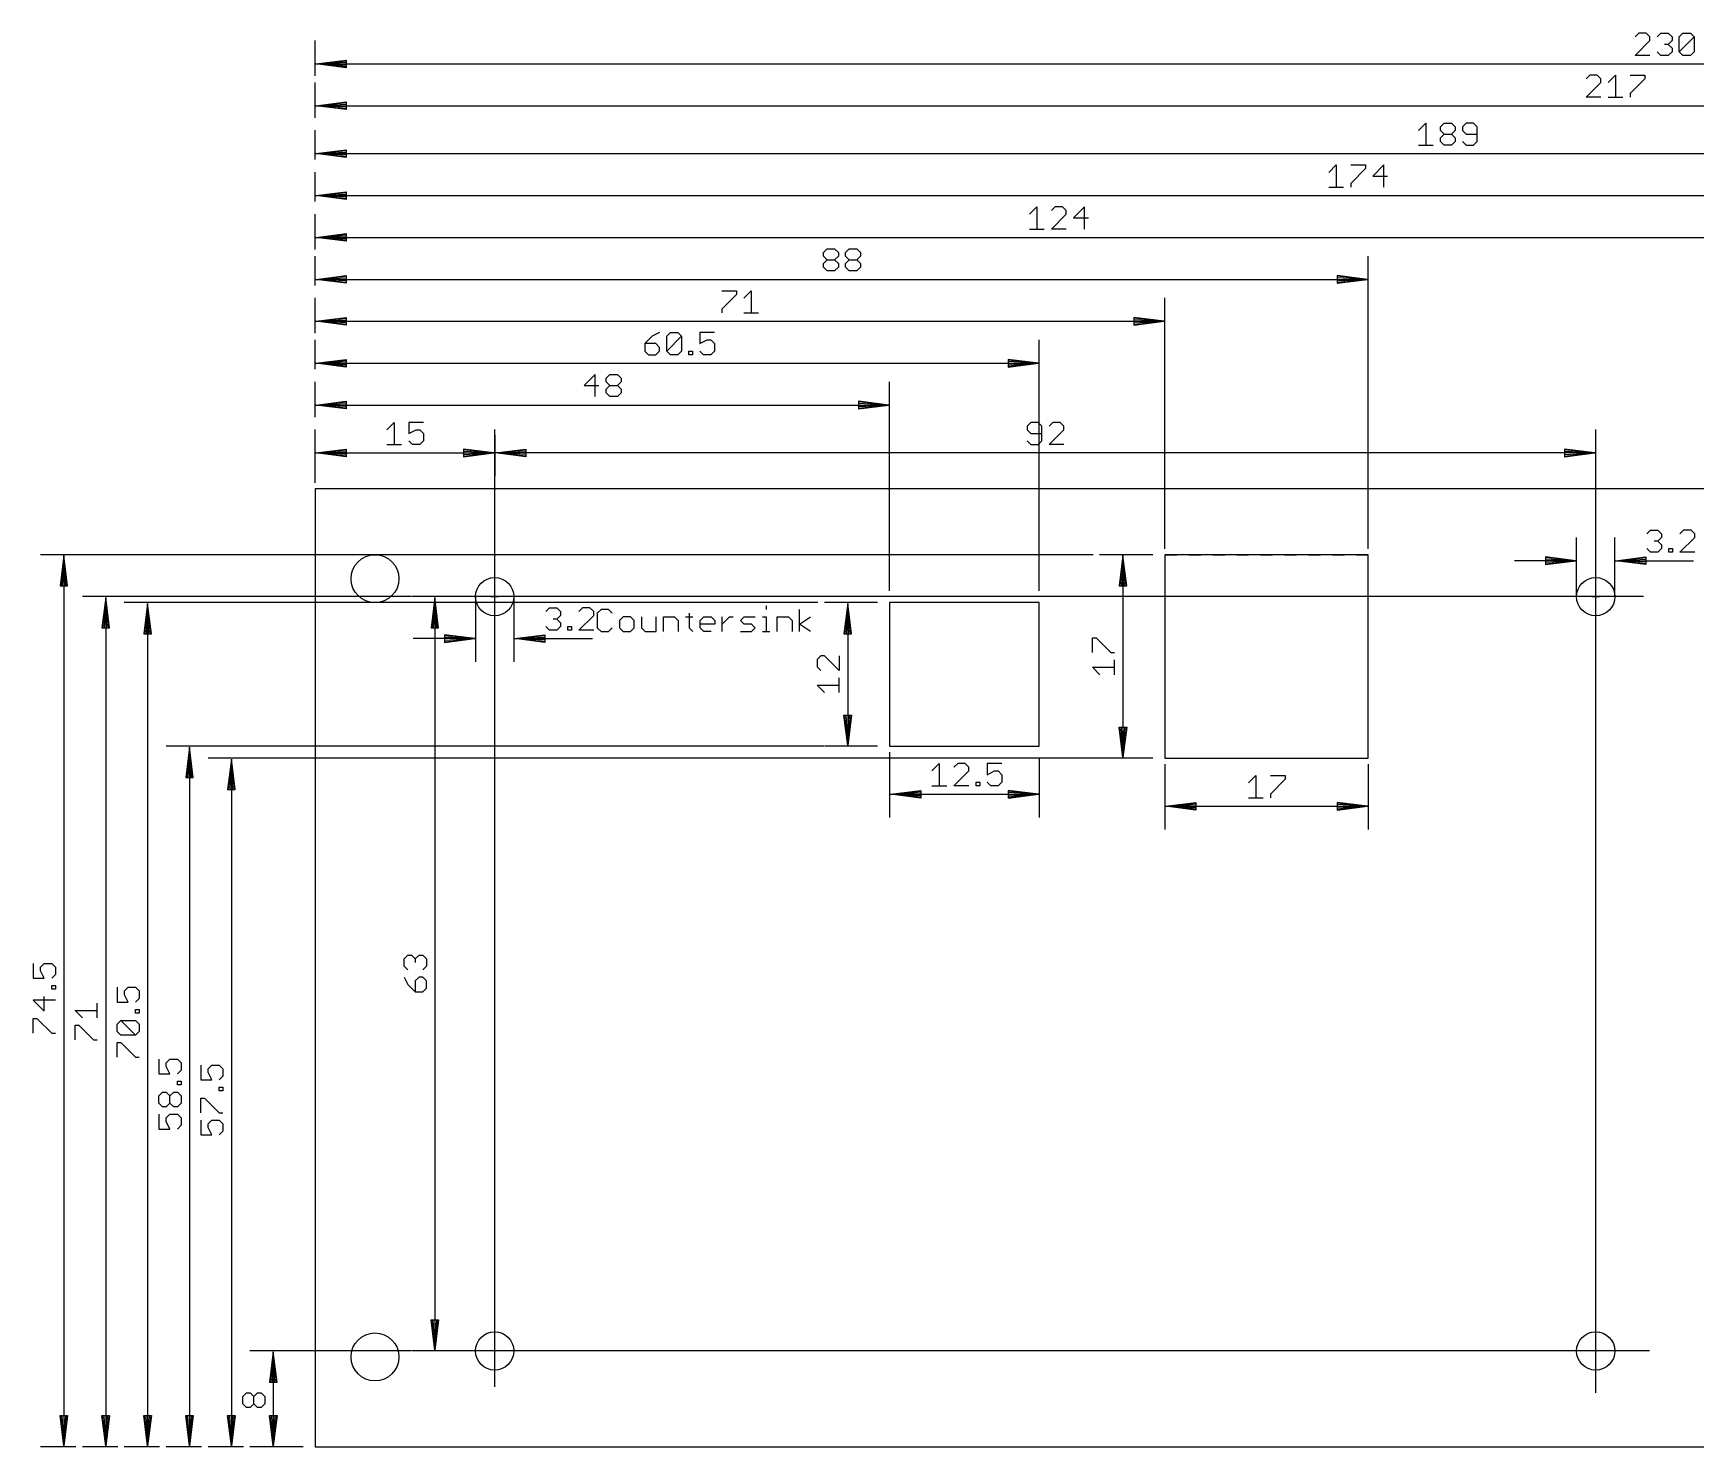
# Model space of a CAD drawing. Extents: x -14 to 262, y -13 to 280.
# Drawn here: x -13.6 to 125.4, y 162 to 280.1 of the extents above; entities that cross this region are included whole.
import ezdxf

# ---------------------------------------------------------------- set-up
doc = ezdxf.new("R2010")
doc.units = 0
for name, color, linetype in [('119', 22, 'CONTINUOUS'), ('20', 7, 'CONTINUOUS'), ('46', 140, 'CONTINUOUS'), ('47', 2, 'CONTINUOUS')]:
    doc.layers.add(name, color=color, linetype=linetype)

msp = doc.modelspace()

# ---------------------------------------------------------------- linework, layer by layer
at = {"layer": '119'}
for centre in [(25, 233), (117, 233), (25, 170), (117, 170)]:
    msp.add_circle(centre, 1.6, dxfattribs=at)
at = {"layer": '20'}
for p, q in [((240, 242), (10, 242)), ((10, 242), (10, 162)), ((10, 162), (240, 162))]:
    msp.add_line(p, q, dxfattribs=at)
for centre in [(15, 234.5), (15, 169.5)]:
    msp.add_circle(centre, 2, dxfattribs=at)
at = {"layer": '46'}
for p, q in [((98, 236.5), (81, 236.5)), ((81, 236.5), (81, 219.5)), ((81, 236.5), (82, 236.5)), ((83, 236.5), (84, 236.5)), ((85, 236.5), (86, 236.5)), ((87, 236.5), (88, 236.5)), ((89, 236.5), (90, 236.5)), ((91, 236.5), (92, 236.5)), ((93, 236.5), (94, 236.5)), ((95, 236.5), (96, 236.5)), ((97, 236.5), (98, 236.5)), ((98, 219.5), (98, 236.5)), ((70.5, 232.5), (58, 232.5)), ((58, 232.5), (58, 220.5)), ((70.5, 220.5), (70.5, 232.5)), ((58, 220.5), (70.5, 220.5)), ((81, 219.5), (98, 219.5))]:
    msp.add_line(p, q, dxfattribs=at)
at = {"layer": '47'}
for p, q in [((10, 276.5), (10, 279.45)), ((120.6091, 280.0554), (120.3009, 279.7472)), ((120.3009, 278.2062), (121.5336, 279.439)), ((121.2254, 280.0554), (120.6091, 280.0554)), ((121.5336, 279.7472), (121.2254, 280.0554)), ((121.5336, 279.439), (121.5336, 279.7472)), ((122.1424, 279.7472), (122.4506, 280.0554)), ((122.4506, 280.0554), (123.067, 280.0554)), ((123.067, 280.0554), (123.3752, 279.7472)), ((123.3752, 279.439), (123.067, 279.1308)), ((123.3752, 279.7472), (123.3752, 279.439)), ((123.984, 279.7472), (124.2922, 280.0554)), ((123.984, 278.5144), (123.984, 279.7472)), ((123.984, 278.5144), (125.2168, 279.7472)), ((124.2922, 280.0554), (124.9086, 280.0554)), ((124.9086, 280.0554), (125.2168, 279.7472)), ((125.2168, 279.7472), (125.2168, 278.5144)), ((121.5336, 278.2062), (120.3009, 278.2062)), ((122.4506, 278.2062), (122.1424, 278.5144)), ((123.067, 278.2062), (122.4506, 278.2062)), ((123.067, 279.1308), (122.7588, 279.1308)), ((123.067, 279.1308), (123.3752, 278.8226)), ((123.3752, 278.5144), (123.067, 278.2062)), ((123.3752, 278.8226), (123.3752, 278.5144)), ((124.2922, 278.2062), (123.984, 278.5144)), ((124.9086, 278.2062), (124.2922, 278.2062)), ((125.2168, 278.5144), (124.9086, 278.2062)), ((10.065, 277.5), (12.6, 277.8192)), ((10.065, 277.5), (12.6, 277.76)), ((10.065, 277.5), (12.6, 277.63)), ((10.065, 277.5), (239.935, 277.5)), ((12.6, 277.1808), (10.065, 277.5)), ((12.6, 277.37), (10.065, 277.5)), ((12.6, 277.24), (10.065, 277.5)), ((12.6, 277.8192), (12.6, 277.1808)), ((116.4967, 276.5554), (116.1885, 276.2472)), ((117.1131, 276.5554), (116.4967, 276.5554)), ((117.4213, 276.2472), (117.1131, 276.5554)), ((118.0301, 275.939), (118.6465, 276.5554)), ((118.6465, 276.5554), (118.6465, 274.7062)), ((119.8717, 276.5554), (121.1045, 276.5554)), ((121.1045, 276.5554), (121.1045, 276.2472)), ((10, 273), (10, 275.95)), ((116.1885, 274.7062), (117.4213, 275.939)), ((117.4213, 275.939), (117.4213, 276.2472)), ((121.1045, 276.2472), (119.8717, 275.0144)), ((10.065, 274), (12.6, 274.3192)), ((10.065, 274), (12.6, 274.26)), ((10.065, 274), (12.6, 274.13)), ((10.065, 274), (226.935, 274)), ((12.6, 273.6808), (10.065, 274)), ((12.6, 273.87), (10.065, 274)), ((12.6, 273.74), (10.065, 274)), ((12.6, 274.3192), (12.6, 273.6808)), ((117.4213, 274.7062), (116.1885, 274.7062)), ((118.0301, 274.7062), (119.2629, 274.7062)), ((119.8717, 275.0144), (119.8717, 274.7062)), ((102.1885, 271.939), (102.8049, 272.5554)), ((102.8049, 272.5554), (102.8049, 270.7062)), ((104.0301, 272.2472), (104.3383, 272.5554)), ((104.3383, 272.5554), (104.9547, 272.5554)), ((104.9547, 272.5554), (105.2629, 272.2472)), ((106.1799, 272.5554), (105.8717, 272.2472)), ((106.7963, 272.5554), (106.1799, 272.5554)), ((107.1045, 272.2472), (106.7963, 272.5554)), ((10, 269.5), (10, 271.95)), ((104.0301, 271.939), (104.0301, 272.2472)), ((104.3383, 271.6308), (104.0301, 271.939)), ((104.0301, 271.3226), (104.3383, 271.6308)), ((104.0301, 271.0144), (104.0301, 271.3226)), ((104.3383, 270.7062), (104.0301, 271.0144)), ((104.3383, 271.6308), (104.9547, 271.6308)), ((105.2629, 271.939), (104.9547, 271.6308)), ((104.9547, 271.6308), (105.2629, 271.3226)), ((105.2629, 271.0144), (104.9547, 270.7062)), ((105.2629, 272.2472), (105.2629, 271.939)), ((105.2629, 271.3226), (105.2629, 271.0144)), ((105.8717, 272.2472), (105.8717, 271.939)), ((105.8717, 271.939), (106.1799, 271.6308)), ((105.8717, 271.0144), (106.1799, 270.7062)), ((106.1799, 271.6308), (107.1045, 271.6308)), ((106.7963, 270.7062), (107.1045, 271.0144)), ((107.1045, 271.0144), (107.1045, 272.2472)), ((10.065, 270), (12.6, 270.3192)), ((10.065, 270), (12.6, 270.26)), ((10.065, 270), (12.6, 270.13)), ((10.065, 270), (198.935, 270)), ((12.6, 269.6808), (10.065, 270)), ((12.6, 269.87), (10.065, 270)), ((12.6, 269.74), (10.065, 270)), ((12.6, 270.3192), (12.6, 269.6808)), ((102.1885, 270.7062), (103.4213, 270.7062)), ((104.9547, 270.7062), (104.3383, 270.7062)), ((106.1799, 270.7062), (106.7963, 270.7062)), ((10, 266), (10, 268.45)), ((94.6885, 268.439), (95.3049, 269.0554)), ((95.3049, 269.0554), (95.3049, 267.2062)), ((96.5301, 269.0554), (97.7629, 269.0554)), ((97.7629, 268.7472), (96.5301, 267.5144)), ((97.7629, 269.0554), (97.7629, 268.7472)), ((99.2963, 269.0554), (98.3717, 268.1308)), ((98.3717, 268.1308), (99.6045, 268.1308)), ((99.2963, 267.2062), (99.2963, 269.0554)), ((10.065, 266.5), (12.6, 266.8192)), ((10.065, 266.5), (12.6, 266.76)), ((12.6, 266.8192), (12.6, 266.1808)), ((94.6885, 267.2062), (95.9213, 267.2062)), ((96.5301, 267.5144), (96.5301, 267.2062)), ((10.065, 266.5), (12.6, 266.63)), ((10.065, 266.5), (183.935, 266.5)), ((12.6, 266.1808), (10.065, 266.5)), ((12.6, 266.37), (10.065, 266.5)), ((12.6, 266.24), (10.065, 266.5)), ((69.6885, 264.939), (70.3049, 265.5554)), ((70.3049, 265.5554), (70.3049, 263.7062)), ((71.8383, 265.5554), (71.5301, 265.2472)), ((72.4547, 265.5554), (71.8383, 265.5554)), ((72.7629, 265.2472), (72.4547, 265.5554)), ((74.2963, 265.5554), (73.3717, 264.6308)), ((74.2963, 263.7062), (74.2963, 265.5554)), ((10, 262), (10, 264.95)), ((71.5301, 263.7062), (72.7629, 264.939)), ((72.7629, 264.939), (72.7629, 265.2472)), ((73.3717, 264.6308), (74.6045, 264.6308)), ((10.065, 263), (12.6, 263.3192)), ((10.065, 263), (12.6, 263.26)), ((10.065, 263), (12.6, 263.13)), ((10.065, 263), (133.935, 263)), ((12.6, 262.6808), (10.065, 263)), ((12.6, 262.87), (10.065, 263)), ((12.6, 262.74), (10.065, 263)), ((12.6, 263.3192), (12.6, 262.6808)), ((69.6885, 263.7062), (70.9213, 263.7062)), ((72.7629, 263.7062), (71.5301, 263.7062)), ((10, 259), (10, 261.45)), ((52.4829, 261.7472), (52.7911, 262.0554)), ((52.4829, 261.439), (52.4829, 261.7472)), ((52.7911, 261.1308), (52.4829, 261.439)), ((52.7911, 262.0554), (53.4075, 262.0554)), ((53.4075, 262.0554), (53.7157, 261.7472)), ((53.7157, 261.439), (53.4075, 261.1308)), ((53.7157, 261.7472), (53.7157, 261.439)), ((54.3245, 261.7472), (54.6327, 262.0554)), ((54.3245, 261.439), (54.3245, 261.7472)), ((54.6327, 261.1308), (54.3245, 261.439)), ((54.6327, 262.0554), (55.2491, 262.0554)), ((55.2491, 262.0554), (55.5573, 261.7472)), ((55.5573, 261.439), (55.2491, 261.1308)), ((55.5573, 261.7472), (55.5573, 261.439)), ((98, 237), (98, 261.45)), ((10.065, 259.5), (12.6, 259.8192)), ((12.6, 259.8192), (12.6, 259.1808)), ((52.4829, 260.8226), (52.7911, 261.1308)), ((52.4829, 260.5144), (52.4829, 260.8226)), ((52.7911, 260.2062), (52.4829, 260.5144)), ((52.7911, 261.1308), (53.4075, 261.1308)), ((53.4075, 260.2062), (52.7911, 260.2062)), ((53.4075, 261.1308), (53.7157, 260.8226)), ((53.7157, 260.5144), (53.4075, 260.2062)), ((53.7157, 260.8226), (53.7157, 260.5144)), ((54.3245, 260.8226), (54.6327, 261.1308)), ((54.3245, 260.5144), (54.3245, 260.8226)), ((54.6327, 260.2062), (54.3245, 260.5144)), ((54.6327, 261.1308), (55.2491, 261.1308)), ((55.2491, 260.2062), (54.6327, 260.2062)), ((55.2491, 261.1308), (55.5573, 260.8226)), ((55.5573, 260.5144), (55.2491, 260.2062)), ((55.5573, 260.8226), (55.5573, 260.5144)), ((97.935, 259.5), (95.4, 259.8192)), ((95.4, 259.8192), (95.4, 259.1808)), ((10.065, 259.5), (12.6, 259.76)), ((10.065, 259.5), (12.6, 259.63)), ((10.065, 259.5), (97.935, 259.5)), ((12.6, 259.1808), (10.065, 259.5)), ((12.6, 259.37), (10.065, 259.5)), ((12.6, 259.24), (10.065, 259.5)), ((43.9829, 258.5554), (45.2157, 258.5554)), ((45.2157, 258.5554), (45.2157, 258.2472)), ((45.8245, 257.939), (46.4409, 258.5554)), ((46.4409, 258.5554), (46.4409, 256.7062)), ((97.935, 259.5), (95.4, 259.76)), ((97.935, 259.5), (95.4, 259.63)), ((95.4, 259.1808), (97.935, 259.5)), ((95.4, 259.37), (97.935, 259.5)), ((95.4, 259.24), (97.935, 259.5)), ((10, 255), (10, 257.95)), ((45.2157, 258.2472), (43.9829, 257.0144)), ((43.9829, 257.0144), (43.9829, 256.7062)), ((81, 237), (81, 257.95)), ((10.065, 256), (12.6, 256.3192)), ((10.065, 256), (12.6, 256.26)), ((10.065, 256), (12.6, 256.13)), ((10.065, 256), (80.935, 256)), ((12.6, 255.6808), (10.065, 256)), ((12.6, 255.87), (10.065, 256)), ((12.6, 255.74), (10.065, 256)), ((12.6, 256.3192), (12.6, 255.6808)), ((45.8245, 256.7062), (47.0573, 256.7062)), ((80.935, 256), (78.4, 256.3192)), ((78.4, 256.3192), (78.4, 255.6808)), ((80.935, 256), (78.4, 256.26)), ((80.935, 256), (78.4, 256.13)), ((78.4, 255.6808), (80.935, 256)), ((78.4, 255.87), (80.935, 256)), ((78.4, 255.74), (80.935, 256)), ((10, 252), (10, 254.45)), ((38.1533, 254.7472), (37.5369, 254.1308)), ((38.7696, 255.0554), (38.1533, 254.7472)), ((39.3784, 254.7472), (39.6866, 255.0554)), ((39.3784, 253.5144), (39.3784, 254.7472)), ((39.3784, 253.5144), (40.6112, 254.7472)), ((39.6866, 255.0554), (40.303, 255.0554)), ((40.303, 255.0554), (40.6112, 254.7472)), ((40.6112, 254.7472), (40.6112, 253.5144)), ((43.3736, 255.0554), (42.1408, 255.0554)), ((42.1408, 255.0554), (42.1408, 254.1308)), ((42.1408, 254.1308), (42.7572, 254.439)), ((42.7572, 254.439), (43.0654, 254.439)), ((43.0654, 254.439), (43.3736, 254.1308)), ((70.5, 233.5), (70.5, 254.45)), ((37.5369, 254.1308), (37.5369, 253.5144)), ((38.4615, 254.1308), (37.5369, 254.1308)), ((37.5369, 253.5144), (37.8451, 253.2062)), ((37.8451, 253.2062), (38.4615, 253.2062)), ((38.7696, 253.8226), (38.4615, 254.1308)), ((38.4615, 253.2062), (38.7696, 253.5144)), ((38.7696, 253.5144), (38.7696, 253.8226)), ((39.6866, 253.2062), (39.3784, 253.5144)), ((40.303, 253.2062), (39.6866, 253.2062)), ((40.6112, 253.5144), (40.303, 253.2062)), ((41.22, 253.2062), (41.22, 253.5144)), ((41.22, 253.5144), (41.5282, 253.5144)), ((41.5282, 253.2062), (41.22, 253.2062)), ((41.5282, 253.5144), (41.5282, 253.2062)), ((42.449, 253.2062), (42.1408, 253.5144)), ((43.0654, 253.2062), (42.449, 253.2062)), ((43.3736, 253.5144), (43.0654, 253.2062)), ((43.3736, 254.1308), (43.3736, 253.5144)), ((10.065, 252.5), (12.6, 252.8192)), ((10.065, 252.5), (12.6, 252.76)), ((10.065, 252.5), (12.6, 252.63)), ((10.065, 252.5), (70.435, 252.5)), ((12.6, 252.1808), (10.065, 252.5)), ((12.6, 252.37), (10.065, 252.5)), ((12.6, 252.24), (10.065, 252.5)), ((12.6, 252.8192), (12.6, 252.1808)), ((33.4075, 251.5554), (32.4829, 250.6308)), ((33.4075, 249.7062), (33.4075, 251.5554)), ((34.3245, 251.2472), (34.6327, 251.5554)), ((34.6327, 251.5554), (35.2491, 251.5554)), ((35.2491, 251.5554), (35.5573, 251.2472)), ((70.435, 252.5), (67.9, 252.8192)), ((67.9, 252.8192), (67.9, 252.1808)), ((70.435, 252.5), (67.9, 252.76)), ((70.435, 252.5), (67.9, 252.63)), ((67.9, 252.1808), (70.435, 252.5)), ((67.9, 252.37), (70.435, 252.5)), ((67.9, 252.24), (70.435, 252.5)), ((10, 248), (10, 250.95)), ((32.4829, 250.6308), (33.7157, 250.6308)), ((34.3245, 250.939), (34.3245, 251.2472)), ((34.6327, 250.6308), (34.3245, 250.939)), ((34.3245, 250.3226), (34.6327, 250.6308)), ((34.3245, 250.0144), (34.3245, 250.3226)), ((34.6327, 250.6308), (35.2491, 250.6308)), ((35.5573, 250.939), (35.2491, 250.6308)), ((35.2491, 250.6308), (35.5573, 250.3226)), ((35.5573, 251.2472), (35.5573, 250.939)), ((35.5573, 250.3226), (35.5573, 250.0144)), ((58, 233.5), (58, 250.95)), ((10.065, 249), (12.6, 249.3192)), ((10.065, 249), (12.6, 249.26)), ((10.065, 249), (12.6, 249.13)), ((10.065, 249), (57.935, 249)), ((12.6, 248.6808), (10.065, 249)), ((12.6, 248.87), (10.065, 249)), ((12.6, 248.74), (10.065, 249)), ((12.6, 249.3192), (12.6, 248.6808)), ((34.6327, 249.7062), (34.3245, 250.0144)), ((35.2491, 249.7062), (34.6327, 249.7062)), ((35.5573, 250.0144), (35.2491, 249.7062)), ((57.935, 249), (55.4, 249.3192)), ((55.4, 249.3192), (55.4, 248.6808)), ((57.935, 249), (55.4, 249.26)), ((57.935, 249), (55.4, 249.13)), ((55.4, 248.6808), (57.935, 249)), ((55.4, 248.87), (57.935, 249)), ((55.4, 248.74), (57.935, 249)), ((15.9829, 246.939), (16.5993, 247.5554)), ((16.5993, 247.5554), (16.5993, 245.7062)), ((19.0573, 247.5554), (17.8245, 247.5554)), ((17.8245, 247.5554), (17.8245, 246.6308)), ((69.7911, 247.5554), (69.4829, 247.2472)), ((70.4075, 247.5554), (69.7911, 247.5554)), ((70.7157, 247.2472), (70.4075, 247.5554)), ((71.6327, 247.5554), (71.3245, 247.2472)), ((72.2491, 247.5554), (71.6327, 247.5554)), ((72.5573, 247.2472), (72.2491, 247.5554)), ((10, 242.5), (10, 246.95)), ((17.8245, 246.6308), (18.4409, 246.939)), ((18.1327, 245.7062), (17.8245, 246.0144)), ((18.4409, 246.939), (18.7491, 246.939)), ((18.7491, 246.939), (19.0573, 246.6308)), ((19.0573, 246.0144), (18.7491, 245.7062)), ((19.0573, 246.6308), (19.0573, 246.0144)), ((25, 167), (25, 246.95)), ((25, 246.5), (25, 243.05)), ((69.4829, 247.2472), (69.4829, 246.939)), ((69.4829, 246.939), (69.7911, 246.6308)), ((69.4829, 246.0144), (69.7911, 245.7062)), ((69.7911, 246.6308), (70.7157, 246.6308)), ((70.4075, 245.7062), (70.7157, 246.0144)), ((70.7157, 246.0144), (70.7157, 247.2472)), ((71.3245, 245.7062), (72.5573, 246.939)), ((72.5573, 246.939), (72.5573, 247.2472)), ((117, 166.5), (117, 246.95)), ((10.065, 245), (12.6, 245.3192)), ((10.065, 245), (12.6, 245.26)), ((10.065, 245), (12.6, 245.13)), ((10.065, 245), (24.935, 245)), ((12.6, 244.6808), (10.065, 245)), ((12.6, 244.87), (10.065, 245)), ((12.6, 244.74), (10.065, 245)), ((12.6, 245.3192), (12.6, 244.6808)), ((15.9829, 245.7062), (17.2157, 245.7062)), ((18.7491, 245.7062), (18.1327, 245.7062)), ((24.935, 245), (22.4, 245.3192)), ((22.4, 245.3192), (22.4, 244.6808)), ((24.935, 245), (22.4, 245.26)), ((24.935, 245), (22.4, 245.13)), ((22.4, 244.6808), (24.935, 245)), ((22.4, 244.87), (24.935, 245)), ((22.4, 244.74), (24.935, 245)), ((25.065, 245), (27.6, 245.3192)), ((25.065, 245), (27.6, 245.26)), ((25.065, 245), (27.6, 245.13)), ((116.935, 245), (25.065, 245)), ((27.6, 244.6808), (25.065, 245)), ((27.6, 244.87), (25.065, 245)), ((27.6, 244.74), (25.065, 245)), ((27.6, 245.3192), (27.6, 244.6808)), ((69.7911, 245.7062), (70.4075, 245.7062)), ((72.5573, 245.7062), (71.3245, 245.7062)), ((116.935, 245), (114.4, 245.3192)), ((114.4, 245.3192), (114.4, 244.6808)), ((116.935, 245), (114.4, 245.26)), ((116.935, 245), (114.4, 245.13)), ((114.4, 244.6808), (116.935, 245)), ((114.4, 244.87), (116.935, 245)), ((114.4, 244.74), (116.935, 245)), ((115.4, 233), (115.4, 237.95)), ((118.6, 233), (118.6, 237.95)), ((121.2762, 238.2472), (121.5844, 238.5554)), ((121.5844, 238.5554), (122.2008, 238.5554)), ((122.2008, 237.6308), (121.8926, 237.6308)), ((122.2008, 238.5554), (122.509, 238.2472)), ((122.509, 237.939), (122.2008, 237.6308)), ((122.2008, 237.6308), (122.509, 237.3226)), ((122.509, 238.2472), (122.509, 237.939)), ((124.3468, 238.5554), (124.0386, 238.2472)), ((124.0386, 236.7062), (125.2713, 237.939)), ((124.9631, 238.5554), (124.3468, 238.5554)), ((125.2713, 238.2472), (124.9631, 238.5554)), ((125.2713, 237.939), (125.2713, 238.2472)), ((75, 236.5), (-12.95, 236.5)), ((-11, 236.435), (-11.3192, 233.9)), ((-11, 236.435), (-11.26, 233.9)), ((-11, 236.435), (-11.13, 233.9)), ((-11, 236.435), (-11, 162.065)), ((-10.6808, 233.9), (-11, 236.435)), ((-10.87, 233.9), (-11, 236.435)), ((-10.74, 233.9), (-11, 236.435)), ((80, 236.5), (75.55, 236.5)), ((77.5, 236.435), (77.1808, 233.9)), ((77.5, 236.435), (77.24, 233.9)), ((77.5, 236.435), (77.37, 233.9)), ((77.5, 236.435), (77.5, 219.565)), ((77.8192, 233.9), (77.5, 236.435)), ((77.63, 233.9), (77.5, 236.435)), ((77.76, 233.9), (77.5, 236.435)), ((115.335, 236), (112.8, 236.3192)), ((112.8, 236.3192), (112.8, 235.6808)), ((115.335, 236), (112.8, 236.26)), ((118.665, 236), (121.2, 236.3192)), ((118.665, 236), (121.2, 236.26)), ((121.2, 236.3192), (121.2, 235.6808)), ((121.5844, 236.7062), (121.2762, 237.0144)), ((122.2008, 236.7062), (121.5844, 236.7062)), ((122.509, 237.0144), (122.2008, 236.7062)), ((122.509, 237.3226), (122.509, 237.0144)), ((123.1178, 236.7062), (123.1178, 237.0144)), ((123.1178, 237.0144), (123.426, 237.0144)), ((123.426, 236.7062), (123.1178, 236.7062)), ((123.426, 237.0144), (123.426, 236.7062)), ((125.2713, 236.7062), (124.0386, 236.7062)), ((115.335, 236), (110.2, 236)), ((115.335, 236), (112.8, 236.13)), ((112.8, 235.6808), (115.335, 236)), ((112.8, 235.87), (115.335, 236)), ((112.8, 235.74), (115.335, 236)), ((118.665, 236), (121.2, 236.13)), ((118.665, 236), (125.1809, 236)), ((121.2, 235.6808), (118.665, 236)), ((121.2, 235.87), (118.665, 236)), ((121.2, 235.74), (118.665, 236)), ((-11.3192, 233.9), (-10.6808, 233.9)), ((77.1808, 233.9), (77.8192, 233.9)), ((18, 233), (-9.45, 233)), ((-7.5, 232.935), (-7.8192, 230.4)), ((-7.5, 232.935), (-7.76, 230.4)), ((-7.5, 232.935), (-7.63, 230.4)), ((-7.5, 232.935), (-7.5, 162.065)), ((-7.1808, 230.4), (-7.5, 232.935)), ((-7.37, 230.4), (-7.5, 232.935)), ((-7.24, 230.4), (-7.5, 232.935)), ((52, 232.5), (-5.95, 232.5)), ((-4, 232.435), (-4.3192, 229.9)), ((-4, 232.435), (-4.26, 229.9)), ((-4, 232.435), (-4.13, 229.9)), ((-4, 232.435), (-4, 162.065)), ((-3.6808, 229.9), (-4, 232.435)), ((-3.87, 229.9), (-4, 232.435)), ((-3.74, 229.9), (-4, 232.435)), ((121, 233), (18.05, 233)), ((20, 232.935), (19.6808, 230.4)), ((20, 232.935), (19.74, 230.4)), ((20, 232.935), (19.87, 230.4)), ((20, 232.935), (20, 170.065)), ((20.3192, 230.4), (20, 232.935)), ((20.13, 230.4), (20, 232.935)), ((20.26, 230.4), (20, 232.935)), ((23.4, 233), (23.4, 227.55)), ((24.6808, 233), (25.3192, 233)), ((25, 232.6808), (25, 233.3192)), ((26.6, 233), (26.6, 227.55)), ((29.2762, 231.7472), (29.5844, 232.0554)), ((29.5844, 232.0554), (30.2008, 232.0554)), ((30.2008, 232.0554), (30.509, 231.7472)), ((32.3468, 232.0554), (32.0386, 231.7472)), ((32.9631, 232.0554), (32.3468, 232.0554)), ((33.2713, 231.7472), (32.9631, 232.0554)), ((47.6962, 232.2336), (47.6962, 231.9254)), ((57, 232.5), (52.55, 232.5)), ((54.5, 232.435), (54.1808, 229.9)), ((54.5, 232.435), (54.24, 229.9)), ((54.5, 232.435), (54.37, 229.9)), ((54.5, 232.435), (54.5, 220.565)), ((54.8192, 229.9), (54.5, 232.435)), ((54.63, 229.9), (54.5, 232.435)), ((54.76, 229.9), (54.5, 232.435)), ((116.6808, 233), (117.3192, 233)), ((117, 232.6808), (117, 233.3192)), ((30.2008, 231.1308), (29.8926, 231.1308)), ((30.509, 231.439), (30.2008, 231.1308)), ((30.2008, 231.1308), (30.509, 230.8226)), ((30.509, 231.7472), (30.509, 231.439)), ((30.509, 230.8226), (30.509, 230.5144)), ((32.0386, 230.2062), (33.2713, 231.439)), ((33.2713, 231.439), (33.2713, 231.7472)), ((33.8844, 231.9254), (33.5762, 231.6172)), ((33.5762, 231.6172), (33.5762, 230.3844)), ((34.5008, 231.9254), (33.8844, 231.9254)), ((34.809, 231.6172), (34.5008, 231.9254)), ((35.726, 231.309), (35.4178, 231.0008)), ((35.4178, 231.0008), (35.4178, 230.3844)), ((36.3424, 231.309), (35.726, 231.309)), ((36.6506, 231.0008), (36.3424, 231.309)), ((36.6506, 230.3844), (36.6506, 231.0008)), ((37.2593, 231.309), (37.2593, 230.3844)), ((38.4921, 230.0762), (38.4921, 231.309)), ((39.1009, 230.0762), (39.1009, 231.309)), ((39.1009, 231.309), (40.0255, 231.309)), ((40.0255, 231.309), (40.3337, 231.0008)), ((40.3337, 231.0008), (40.3337, 230.0762)), ((40.9425, 231.309), (41.5589, 231.309)), ((41.2507, 231.6172), (41.2507, 230.3844)), ((42.1702, 231.0008), (42.4784, 231.309)), ((42.1702, 230.3844), (42.1702, 231.0008)), ((43.403, 230.6926), (42.1702, 230.6926)), ((42.4784, 231.309), (43.0948, 231.309)), ((43.0948, 231.309), (43.403, 231.0008)), ((43.403, 231.0008), (43.403, 230.6926)), ((44.0118, 230.0762), (44.0118, 231.309)), ((44.0118, 230.6926), (44.6282, 231.309)), ((44.6282, 231.309), (44.9364, 231.309)), ((45.5464, 231.0008), (45.8546, 231.309)), ((45.8546, 230.6926), (45.5464, 231.0008)), ((45.8546, 231.309), (46.7792, 231.309)), ((46.471, 230.6926), (45.8546, 230.6926)), ((46.7792, 230.3844), (46.471, 230.6926)), ((47.388, 231.309), (47.6962, 231.309)), ((47.6962, 231.309), (47.6962, 230.0762)), ((48.6157, 230.0762), (48.6157, 231.309)), ((48.6157, 231.309), (49.5403, 231.309)), ((49.5403, 231.309), (49.8485, 231.0008)), ((49.8485, 231.0008), (49.8485, 230.0762)), ((50.4573, 230.0762), (50.4573, 231.9254)), ((50.4573, 230.6926), (51.3819, 231.309)), ((51.3819, 230.0762), (50.4573, 230.6926)), ((-7.8192, 230.4), (-7.1808, 230.4)), ((-4.3192, 229.9), (-3.6808, 229.9)), ((23.335, 229.5), (18.2, 229.5)), ((19.6808, 230.4), (20.3192, 230.4)), ((23.335, 229.5), (20.8, 229.8192)), ((20.8, 229.8192), (20.8, 229.1808)), ((23.335, 229.5), (20.8, 229.76)), ((23.335, 229.5), (20.8, 229.63)), ((20.8, 229.1808), (23.335, 229.5)), ((20.8, 229.37), (23.335, 229.5)), ((20.8, 229.24), (23.335, 229.5)), ((26.665, 229.5), (29.2, 229.8192)), ((26.665, 229.5), (29.2, 229.76)), ((26.665, 229.5), (29.2, 229.63)), ((26.665, 229.5), (33.1809, 229.5)), ((29.2, 229.1808), (26.665, 229.5)), ((29.2, 229.37), (26.665, 229.5)), ((29.2, 229.24), (26.665, 229.5)), ((29.2, 229.8192), (29.2, 229.1808)), ((29.5844, 230.2062), (29.2762, 230.5144)), ((30.2008, 230.2062), (29.5844, 230.2062)), ((30.509, 230.5144), (30.2008, 230.2062)), ((31.1178, 230.2062), (31.1178, 230.5144)), ((31.1178, 230.5144), (31.426, 230.5144)), ((31.426, 230.2062), (31.1178, 230.2062)), ((31.426, 230.5144), (31.426, 230.2062)), ((33.2713, 230.2062), (32.0386, 230.2062)), ((33.5762, 230.3844), (33.8844, 230.0762)), ((33.8844, 230.0762), (34.5008, 230.0762)), ((34.5008, 230.0762), (34.809, 230.3844)), ((35.4178, 230.3844), (35.726, 230.0762)), ((35.726, 230.0762), (36.3424, 230.0762)), ((36.3424, 230.0762), (36.6506, 230.3844)), ((37.2593, 230.3844), (37.5675, 230.0762)), ((37.5675, 230.0762), (38.4921, 230.0762)), ((41.2507, 230.3844), (41.5589, 230.0762)), ((42.4784, 230.0762), (42.1702, 230.3844)), ((43.0948, 230.0762), (42.4784, 230.0762)), ((45.5464, 230.0762), (46.471, 230.0762)), ((46.471, 230.0762), (46.7792, 230.3844)), ((47.388, 230.0762), (48.0044, 230.0762)), ((54.1808, 229.9), (54.8192, 229.9)), ((74.9446, 228.3245), (74.9446, 229.5573)), ((74.9446, 229.5573), (75.2528, 229.5573)), ((75.2528, 229.5573), (76.4856, 228.3245)), ((52.2528, 228.0573), (51.9446, 227.7491)), ((52.561, 228.0573), (52.2528, 228.0573)), ((53.7938, 226.8245), (52.561, 228.0573)), ((53.7938, 228.0573), (53.7938, 226.8245)), ((76.4856, 228.3245), (76.7938, 228.3245)), ((51.9446, 227.7491), (51.9446, 227.1327)), ((51.9446, 227.1327), (52.2528, 226.8245)), ((75.561, 226.4829), (74.9446, 227.0993)), ((74.9446, 227.0993), (76.7938, 227.0993)), ((76.7938, 226.4829), (76.7938, 227.7157)), ((52.561, 224.9829), (51.9446, 225.5993)), ((51.9446, 225.5993), (53.7938, 225.5993)), ((53.7938, 224.9829), (53.7938, 226.2157)), ((54.5, 220.565), (54.1808, 223.1)), ((54.1808, 223.1), (54.8192, 223.1)), ((54.5, 220.565), (54.24, 223.1)), ((54.5, 220.565), (54.37, 223.1)), ((54.8192, 223.1), (54.5, 220.565)), ((54.63, 223.1), (54.5, 220.565)), ((54.76, 223.1), (54.5, 220.565)), ((77.5, 219.565), (77.1808, 222.1)), ((77.1808, 222.1), (77.8192, 222.1)), ((77.5, 219.565), (77.24, 222.1)), ((77.5, 219.565), (77.37, 222.1)), ((77.8192, 222.1), (77.5, 219.565)), ((77.63, 222.1), (77.5, 219.565)), ((77.76, 222.1), (77.5, 219.565)), ((52.5, 220.5), (-2.45, 220.5)), ((-0.5, 220.435), (-0.8192, 217.9)), ((-0.5, 220.435), (-0.76, 217.9)), ((-0.5, 220.435), (-0.63, 217.9)), ((-0.5, 220.435), (-0.5, 162.065)), ((-0.1808, 217.9), (-0.5, 220.435)), ((-0.37, 217.9), (-0.5, 220.435)), ((-0.24, 217.9), (-0.5, 220.435)), ((75.5, 219.5), (1.05, 219.5)), ((57, 220.5), (52.55, 220.5)), ((58, 220), (58, 214.55)), ((70.5, 219.5), (70.5, 214.55)), ((80, 219.5), (75.55, 219.5)), ((3, 219.435), (2.6808, 216.9)), ((3, 219.435), (2.74, 216.9)), ((3, 219.435), (2.87, 216.9)), ((3, 219.435), (3, 162.065)), ((3.3192, 216.9), (3, 219.435)), ((3.13, 216.9), (3, 219.435)), ((3.26, 216.9), (3, 219.435)), ((61.5369, 218.439), (62.1533, 219.0554)), ((62.1533, 219.0554), (62.1533, 217.2062)), ((63.6866, 219.0554), (63.3784, 218.7472)), ((63.3784, 217.2062), (64.6112, 218.439)), ((64.303, 219.0554), (63.6866, 219.0554)), ((64.6112, 218.7472), (64.303, 219.0554)), ((64.6112, 218.439), (64.6112, 218.7472)), ((67.3736, 219.0554), (66.1408, 219.0554)), ((66.1408, 219.0554), (66.1408, 218.1308)), ((66.1408, 218.1308), (66.7572, 218.439)), ((66.7572, 218.439), (67.0654, 218.439)), ((67.0654, 218.439), (67.3736, 218.1308)), ((67.3736, 218.1308), (67.3736, 217.5144)), ((81, 219), (81, 213.55)), ((98, 219), (98, 213.55)), ((-0.8192, 217.9), (-0.1808, 217.9)), ((2.6808, 216.9), (3.3192, 216.9)), ((58.065, 216.5), (60.6, 216.8192)), ((58.065, 216.5), (60.6, 216.76)), ((60.6, 216.8192), (60.6, 216.1808)), ((61.5369, 217.2062), (62.7697, 217.2062)), ((64.6112, 217.2062), (63.3784, 217.2062)), ((65.22, 217.2062), (65.22, 217.5144)), ((65.22, 217.5144), (65.5282, 217.5144)), ((65.5282, 217.2062), (65.22, 217.2062)), ((65.5282, 217.5144), (65.5282, 217.2062)), ((66.449, 217.2062), (66.1408, 217.5144)), ((67.0654, 217.2062), (66.449, 217.2062)), ((67.3736, 217.5144), (67.0654, 217.2062)), ((70.435, 216.5), (67.9, 216.8192)), ((67.9, 216.8192), (67.9, 216.1808)), ((70.435, 216.5), (67.9, 216.76)), ((87.9829, 217.439), (88.5993, 218.0554)), ((88.5993, 218.0554), (88.5993, 216.2062)), ((89.8245, 218.0554), (91.0573, 218.0554)), ((91.0573, 217.7472), (89.8245, 216.5144)), ((91.0573, 218.0554), (91.0573, 217.7472)), ((58.065, 216.5), (60.6, 216.63)), ((58.065, 216.5), (70.435, 216.5)), ((60.6, 216.1808), (58.065, 216.5)), ((60.6, 216.37), (58.065, 216.5)), ((60.6, 216.24), (58.065, 216.5)), ((70.435, 216.5), (67.9, 216.63)), ((67.9, 216.1808), (70.435, 216.5)), ((67.9, 216.37), (70.435, 216.5)), ((67.9, 216.24), (70.435, 216.5)), ((81.065, 215.5), (83.6, 215.8192)), ((81.065, 215.5), (83.6, 215.76)), ((81.065, 215.5), (83.6, 215.63)), ((81.065, 215.5), (97.935, 215.5)), ((83.6, 215.1808), (81.065, 215.5)), ((83.6, 215.37), (81.065, 215.5)), ((83.6, 215.24), (81.065, 215.5)), ((83.6, 215.8192), (83.6, 215.1808)), ((87.9829, 216.2062), (89.2157, 216.2062)), ((89.8245, 216.5144), (89.8245, 216.2062)), ((97.935, 215.5), (95.4, 215.8192)), ((95.4, 215.8192), (95.4, 215.1808)), ((97.935, 215.5), (95.4, 215.76)), ((97.935, 215.5), (95.4, 215.63)), ((95.4, 215.1808), (97.935, 215.5)), ((95.4, 215.37), (97.935, 215.5)), ((95.4, 215.24), (97.935, 215.5)), ((17.4446, 202.7491), (17.7528, 203.0573)), ((17.7528, 203.0573), (18.061, 203.0573)), ((18.061, 203.0573), (18.3692, 202.7491)), ((18.3692, 202.7491), (18.6774, 203.0573)), ((18.6774, 203.0573), (18.9856, 203.0573)), ((18.9856, 203.0573), (19.2938, 202.7491)), ((-13.5554, 202.3736), (-13.5554, 201.1408)), ((-12.939, 202.0654), (-12.6308, 202.3736)), ((-12.939, 201.7572), (-12.939, 202.0654)), ((-12.6308, 201.1408), (-12.939, 201.7572)), ((-12.6308, 202.3736), (-12.0144, 202.3736)), ((-12.0144, 202.3736), (-11.7062, 202.0654)), ((-11.7062, 201.449), (-12.0144, 201.1408)), ((-11.7062, 202.0654), (-11.7062, 201.449)), ((17.4446, 202.1327), (17.4446, 202.7491)), ((17.7528, 201.8245), (17.4446, 202.1327)), ((18.3692, 202.7491), (18.3692, 202.4409)), ((19.2938, 202.1327), (18.9856, 201.8245)), ((19.2938, 202.7491), (19.2938, 202.1327)), ((-13.5554, 201.1408), (-12.6308, 201.1408)), ((-12.0144, 200.22), (-12.0144, 200.5282)), ((-12.0144, 200.5282), (-11.7062, 200.5282)), ((-11.7062, 200.22), (-12.0144, 200.22)), ((-11.7062, 200.5282), (-11.7062, 200.22)), ((-6.5554, 200.3736), (-6.5554, 199.1408)), ((-5.939, 200.0654), (-5.6308, 200.3736)), ((-5.939, 199.7572), (-5.939, 200.0654)), ((-5.6308, 200.3736), (-5.0144, 200.3736)), ((-5.0144, 200.3736), (-4.7062, 200.0654)), ((-4.7062, 200.0654), (-4.7062, 199.449)), ((17.4446, 201.2157), (17.7528, 200.5993)), ((17.7528, 200.5993), (18.3692, 199.9829)), ((18.6774, 201.2157), (18.3692, 200.9075)), ((18.3692, 200.9075), (18.3692, 199.9829)), ((18.9856, 201.2157), (18.6774, 201.2157)), ((19.2938, 200.9075), (18.9856, 201.2157)), ((18.9856, 199.9829), (19.2938, 200.2911)), ((19.2938, 200.2911), (19.2938, 200.9075)), ((-11.7062, 199.303), (-13.5554, 199.303)), ((-13.5554, 199.303), (-12.6308, 198.3784)), ((-12.6308, 198.3784), (-12.6308, 199.6112)), ((-8.2062, 197.8245), (-8.2062, 199.0573)), ((-6.5554, 199.1408), (-5.6308, 199.1408)), ((-5.6308, 199.1408), (-5.939, 199.7572)), ((-4.7062, 199.449), (-5.0144, 199.1408)), ((18.3692, 199.9829), (18.9856, 199.9829)), ((-13.5554, 196.5369), (-13.5554, 197.7697)), ((-13.5554, 197.7697), (-13.2472, 197.7697)), ((-13.2472, 197.7697), (-12.0144, 196.5369)), ((-9.439, 197.8245), (-10.0554, 198.4409)), ((-10.0554, 198.4409), (-8.2062, 198.4409)), ((-6.5554, 197.303), (-6.2472, 197.6112)), ((-6.5554, 196.6866), (-6.5554, 197.303)), ((-6.2472, 197.6112), (-5.0144, 197.6112)), ((-5.0144, 196.3784), (-6.2472, 197.6112)), ((-5.0144, 198.22), (-5.0144, 198.5282)), ((-5.0144, 198.5282), (-4.7062, 198.5282)), ((-4.7062, 198.22), (-5.0144, 198.22)), ((-5.0144, 197.6112), (-4.7062, 197.303)), ((-4.7062, 198.5282), (-4.7062, 198.22)), ((-4.7062, 197.303), (-4.7062, 196.6866)), ((-12.0144, 196.5369), (-11.7062, 196.5369)), ((-10.0554, 195.9829), (-10.0554, 197.2157)), ((-10.0554, 197.2157), (-9.7472, 197.2157)), ((-9.7472, 197.2157), (-8.5144, 195.9829)), ((-8.5144, 195.9829), (-8.2062, 195.9829)), ((-6.2472, 196.3784), (-6.5554, 196.6866)), ((-5.0144, 196.3784), (-6.2472, 196.3784)), ((-4.7062, 196.6866), (-5.0144, 196.3784)), ((-6.5554, 194.5369), (-6.5554, 195.7697)), ((-6.5554, 195.7697), (-6.2472, 195.7697)), ((-6.2472, 195.7697), (-5.0144, 194.5369)), ((-5.0144, 194.5369), (-4.7062, 194.5369)), ((-3.0554, 194.3736), (-3.0554, 193.1408)), ((-3.0554, 193.1408), (-2.1308, 193.1408)), ((-2.439, 194.0654), (-2.1308, 194.3736)), ((-2.439, 193.7572), (-2.439, 194.0654)), ((-2.1308, 193.1408), (-2.439, 193.7572)), ((-2.1308, 194.3736), (-1.5144, 194.3736)), ((-1.5144, 194.3736), (-1.2062, 194.0654)), ((-1.2062, 193.449), (-1.5144, 193.1408)), ((-1.2062, 194.0654), (-1.2062, 193.449)), ((0.4446, 193.8736), (0.4446, 192.6408)), ((1.061, 193.5654), (1.3692, 193.8736)), ((1.061, 193.2572), (1.061, 193.5654)), ((1.3692, 192.6408), (1.061, 193.2572)), ((1.3692, 193.8736), (1.9856, 193.8736)), ((1.9856, 193.8736), (2.2938, 193.5654)), ((2.2938, 193.5654), (2.2938, 192.949)), ((-1.5144, 192.22), (-1.5144, 192.5282)), ((-1.5144, 192.5282), (-1.2062, 192.5282)), ((-1.2062, 192.22), (-1.5144, 192.22)), ((-1.2062, 192.5282), (-1.2062, 192.22)), ((0.4446, 192.6408), (1.3692, 192.6408)), ((2.2938, 192.949), (1.9856, 192.6408)), ((1.9856, 191.72), (1.9856, 192.0282)), ((1.9856, 192.0282), (2.2938, 192.0282)), ((2.2938, 191.72), (1.9856, 191.72)), ((2.2938, 192.0282), (2.2938, 191.72)), ((-3.0554, 191.303), (-2.7472, 191.6112)), ((-3.0554, 190.6866), (-3.0554, 191.303)), ((-2.7472, 190.3784), (-3.0554, 190.6866)), ((-2.7472, 191.6112), (-2.439, 191.6112)), ((-2.439, 190.3784), (-2.7472, 190.3784)), ((-2.439, 191.6112), (-2.1308, 191.303)), ((-2.1308, 190.6866), (-2.439, 190.3784)), ((-2.1308, 191.303), (-1.8226, 191.6112)), ((-2.1308, 190.6866), (-2.1308, 191.303)), ((-1.8226, 190.3784), (-2.1308, 190.6866)), ((-1.8226, 191.6112), (-1.5144, 191.6112)), ((-1.5144, 190.3784), (-1.8226, 190.3784)), ((-1.5144, 191.6112), (-1.2062, 191.303)), ((-1.2062, 190.6866), (-1.5144, 190.3784)), ((-1.2062, 191.303), (-1.2062, 190.6866)), ((0.4446, 189.8784), (0.4446, 191.1112)), ((0.4446, 191.1112), (0.7528, 191.1112)), ((0.7528, 191.1112), (1.9856, 189.8784)), ((-3.0554, 189.7697), (-3.0554, 188.5369)), ((-2.439, 189.4615), (-2.1308, 189.7697)), ((-2.439, 189.1533), (-2.439, 189.4615)), ((-2.1308, 188.5369), (-2.439, 189.1533)), ((-2.1308, 189.7697), (-1.5144, 189.7697)), ((-1.5144, 189.7697), (-1.2062, 189.4615)), ((-1.2062, 189.4615), (-1.2062, 188.8451)), ((0.4446, 189.2697), (0.4446, 188.0369)), ((1.061, 188.9615), (1.3692, 189.2697)), ((1.061, 188.6533), (1.061, 188.9615)), ((1.3692, 189.2697), (1.9856, 189.2697)), ((1.9856, 189.8784), (2.2938, 189.8784)), ((1.9856, 189.2697), (2.2938, 188.9615)), ((2.2938, 188.9615), (2.2938, 188.3451)), ((-3.0554, 188.5369), (-2.1308, 188.5369)), ((-1.2062, 188.8451), (-1.5144, 188.5369)), ((0.4446, 188.0369), (1.3692, 188.0369)), ((1.3692, 188.0369), (1.061, 188.6533)), ((2.2938, 188.3451), (1.9856, 188.0369)), ((20, 170.065), (19.6808, 172.6)), ((19.6808, 172.6), (20.3192, 172.6)), ((20, 170.065), (19.74, 172.6)), ((20, 170.065), (19.87, 172.6)), ((20.3192, 172.6), (20, 170.065)), ((20.13, 172.6), (20, 170.065)), ((20.26, 172.6), (20, 170.065)), ((18, 170), (4.55, 170)), ((6.5, 169.935), (6.1808, 167.4)), ((6.5, 169.935), (6.24, 167.4)), ((6.5, 169.935), (6.37, 167.4)), ((6.5, 169.935), (6.5, 162.065)), ((6.8192, 167.4), (6.5, 169.935)), ((6.63, 167.4), (6.5, 169.935)), ((6.76, 167.4), (6.5, 169.935)), ((121.5, 170), (18.05, 170)), ((6.1808, 167.4), (6.8192, 167.4)), ((3.9446, 166.2064), (4.2528, 166.5146)), ((3.9446, 165.59), (3.9446, 166.2064)), ((4.2528, 165.2818), (3.9446, 165.59)), ((4.2528, 166.5146), (4.561, 166.5146)), ((4.561, 166.5146), (4.8692, 166.2064)), ((4.8692, 165.59), (4.561, 165.2818)), ((4.8692, 166.2064), (5.1774, 166.5146)), ((4.8692, 165.59), (4.8692, 166.2064)), ((5.1774, 165.2818), (4.8692, 165.59)), ((5.1774, 166.5146), (5.4856, 166.5146)), ((5.4856, 166.5146), (5.7938, 166.2064)), ((5.7938, 165.59), (5.4856, 165.2818)), ((5.7938, 166.2064), (5.7938, 165.59)), ((-11, 162.065), (-11.3192, 164.6)), ((-11.3192, 164.6), (-10.6808, 164.6)), ((-11, 162.065), (-11.26, 164.6)), ((-11, 162.065), (-11.13, 164.6)), ((-10.6808, 164.6), (-11, 162.065)), ((-10.87, 164.6), (-11, 162.065)), ((-10.74, 164.6), (-11, 162.065)), ((-7.5, 162.065), (-7.8192, 164.6)), ((-7.8192, 164.6), (-7.1808, 164.6)), ((-7.5, 162.065), (-7.76, 164.6)), ((-7.5, 162.065), (-7.63, 164.6)), ((-7.1808, 164.6), (-7.5, 162.065)), ((-7.37, 164.6), (-7.5, 162.065)), ((-7.24, 164.6), (-7.5, 162.065)), ((-4, 162.065), (-4.3192, 164.6)), ((-4.3192, 164.6), (-3.6808, 164.6)), ((-4, 162.065), (-4.26, 164.6)), ((-4, 162.065), (-4.13, 164.6)), ((-3.6808, 164.6), (-4, 162.065)), ((-3.87, 164.6), (-4, 162.065)), ((-3.74, 164.6), (-4, 162.065)), ((-0.5, 162.065), (-0.8192, 164.6)), ((-0.8192, 164.6), (-0.1808, 164.6)), ((-0.5, 162.065), (-0.76, 164.6)), ((-0.5, 162.065), (-0.63, 164.6)), ((-0.1808, 164.6), (-0.5, 162.065)), ((-0.37, 164.6), (-0.5, 162.065)), ((-0.24, 164.6), (-0.5, 162.065)), ((3, 162.065), (2.6808, 164.6)), ((2.6808, 164.6), (3.3192, 164.6)), ((3, 162.065), (2.74, 164.6)), ((3, 162.065), (2.87, 164.6)), ((3.3192, 164.6), (3, 162.065)), ((3.13, 164.6), (3, 162.065)), ((3.26, 164.6), (3, 162.065)), ((4.561, 165.2818), (4.2528, 165.2818)), ((5.4856, 165.2818), (5.1774, 165.2818)), ((6.5, 162.065), (6.1808, 164.6)), ((6.1808, 164.6), (6.8192, 164.6)), ((6.5, 162.065), (6.24, 164.6)), ((6.5, 162.065), (6.37, 164.6)), ((6.8192, 164.6), (6.5, 162.065)), ((6.63, 164.6), (6.5, 162.065)), ((6.76, 164.6), (6.5, 162.065)), ((-10, 162), (-12.95, 162)), ((-6.5, 162), (-9.45, 162)), ((-3, 162), (-5.95, 162)), ((0.5, 162), (-2.45, 162)), ((4, 162), (1.05, 162)), ((9, 162), (4.55, 162))]:
    msp.add_line(p, q, dxfattribs=at)

doc.saveas('drawing.dxf')
